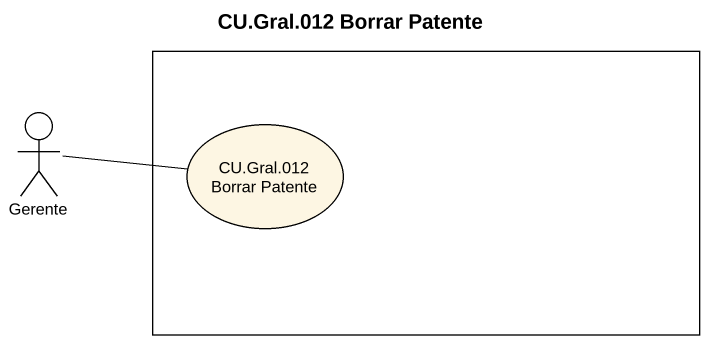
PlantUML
@startuml
title CU.Gral.012 Borrar Patente
rectangle " " as rectangle1 {
  usecase "CU.Gral.012 Borrar Patente" as CU_Gral_012_Borrar_Patente
}
actor Gerente
Gerente -right- CU_Gral_012_Borrar_Patente
@enduml
